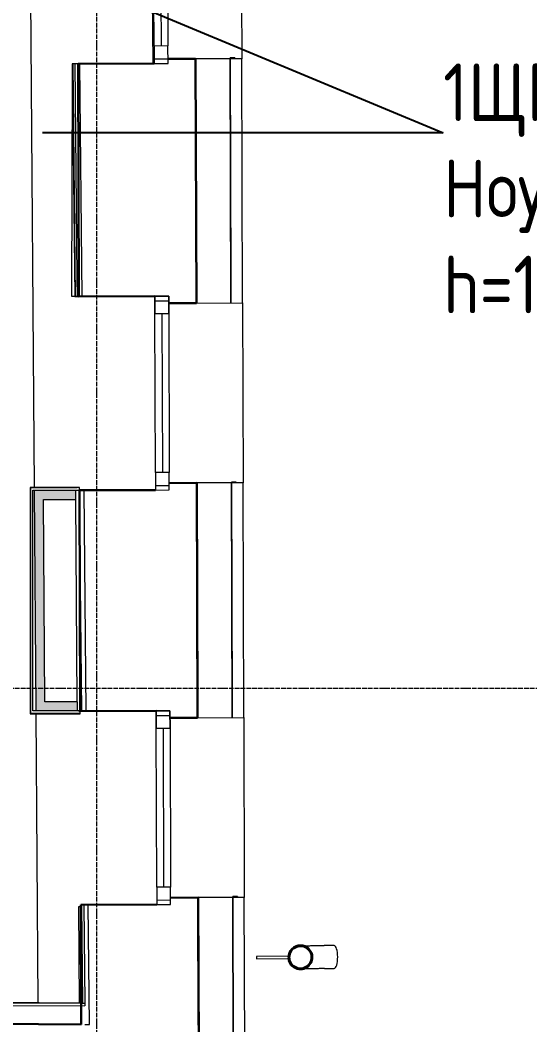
# Model space of a CAD drawing. Header units: millimetres. Extents: x -32 to 417638015, y -35 to 175284279.
# Drawn here: x 416313271 to 416315483, y 175232034 to 175236391 of the extents above; entities that cross this region are included whole.
import ezdxf
from ezdxf import colors
from ezdxf.entities.mleader import LeaderData, LeaderLine
from ezdxf.math import Vec2, Vec3

# ---------------------------------------------------------------- set-up
doc = ezdxf.new("R2010")
doc.units = ezdxf.units.MM
doc.linetypes.add('ADSK_Линия сетки', pattern=[25, 20, -2.5, 0, -2.5])
for name, color, linetype, lineweight in [('_ Окна', 7, 'Continuous', 9), ('Обобщенные модели', 7, 'Continuous', 18), ('Окна', 7, 'Continuous', 9), ('Оси', 253, 'Continuous', 9), ('Перекрытие', 7, 'Continuous', 18), ('Стены внутренние', 7, 'Continuous', 18), ('Стены наружные', 7, 'Continuous', 18), ('Стены несущие', 7, 'Continuous', 30), ('Стены отделка', 7, 'Continuous', 30), ('Стены штриховка', 7, 'Continuous', 9), ('ШТРИХОВКА', 252, 'Continuous', 15)]:
    doc.layers.add(name, color=color, linetype=linetype, lineweight=lineweight)
doc.layers.add('_ЭМ_Надписи', color=7, linetype='Continuous')
doc.styles.add('ЭОМ', font='isocpeur.ttf', dxfattribs={"width": 0.85, "height": 250})

# ---------------------------------------------------------------- blocks, each defined once
blk = doc.blocks.new('1 этаж')
at = {"layer": 'Стены внутренние'}
for points in [[(49140.917, 1924.547), (49180.918, 1924.547), (49173.96, 2841.251), (49133.959, 2841.251), (49137.703, 2347.921)], [(49174.264, 2801.251), (49314.268, 2801.251), (49313.964, 2841.251), (49173.96, 2841.251)], [(49141.22, 1884.547), (49322.516, 1884.547), (49322.516, 1924.547), (49140.917, 1924.547)]]:
    blk.add_hatch(color=8, dxfattribs=at).paths.add_polyline_path(points)
at = {"layer": '_ Окна', "color": 8}
for p, q in [((49682.549, 5455.49), (49684.644, 4767.493)), ((49654.815, 4711.402), (49714.815, 4711.585)), ((49658.01, 3662.407), (49718.01, 3662.59)), ((49688.181, 3606.499), (49690.276, 2918.502)), ((49660.447, 2862.411), (49720.447, 2862.594)), ((49663.486, 1864.647), (49723.486, 1864.829)), ((49693.657, 1808.738), (49695.752, 1120.741)), ((49665.923, 1064.65), (49725.923, 1064.833))]:
    blk.add_line(p, q, dxfattribs=at)
at = {"layer": '_ Окна', "color": 8, "lineweight": 18}
for p, q in [((49714.644, 4767.585), (49654.644, 4767.402)), ((49654.644, 4767.402), (49654.876, 4691.402)), ((49714.876, 4691.585), (49714.644, 4767.585)), ((49654.876, 4691.402), (49714.876, 4691.585)), ((49657.949, 3682.407), (49717.949, 3682.59)), ((49658.181, 3606.407), (49657.949, 3682.407)), ((49717.949, 3682.59), (49718.181, 3606.59)), ((49718.181, 3606.59), (49658.181, 3606.407)), ((49720.276, 2918.593), (49660.276, 2918.411)), ((49660.276, 2918.411), (49660.508, 2842.411)), ((49720.508, 2842.594), (49720.276, 2918.593)), ((49660.508, 2842.411), (49720.508, 2842.594)), ((49663.425, 1884.647), (49723.425, 1884.829)), ((49663.657, 1808.647), (49663.425, 1884.647)), ((49723.425, 1884.829), (49723.657, 1808.83)), ((49723.657, 1808.83), (49663.657, 1808.647)), ((49725.752, 1120.833), (49665.752, 1120.65)), ((49665.752, 1120.65), (49665.984, 1044.65)), ((49725.984, 1044.833), (49725.752, 1120.833)), ((49665.984, 1044.65), (49725.984, 1044.833))]:
    blk.add_line(p, q, dxfattribs=at)
at = {"layer": 'Обобщенные модели', "color": 8}
for p, q in [((50435.125, 867.526), (50392.622, 867.203)), ((50238.462, 821.032), (50099.325, 819.976)), ((50099.325, 819.976), (50099.401, 809.976)), ((50099.401, 809.976), (50238.538, 811.032)), ((50393.381, 767.206), (50435.884, 767.528))]:
    blk.add_line(p, q, dxfattribs=at)
at = {"layer": 'Обобщенные модели', "color": 8, "flags": 128}
for points in [[(50301.994, 866.515), (50303.265, 866.525), (50305.928, 866.545), (50308.804, 866.567), (50311.889, 866.59), (50315.177, 866.615), (50318.663, 866.642), (50322.341, 866.67), (50326.206, 866.699), (50330.251, 866.73), (50334.47, 866.762), (50338.857, 866.795), (50343.404, 866.829), (50348.103, 866.865), (50352.948, 866.902), (50357.93, 866.94), (50363.043, 866.978), (50368.276, 867.018), (50373.623, 867.059), (50379.074, 867.1), (50384.621, 867.142), (50390.255, 867.185), (50392.622, 867.203)], [(50393.381, 767.206), (50387.714, 767.163), (50382.129, 767.12), (50376.637, 767.079), (50371.246, 767.038), (50365.964, 766.998), (50360.8, 766.959), (50355.763, 766.92), (50350.86, 766.883), (50346.099, 766.847), (50341.488, 766.812), (50337.034, 766.778), (50332.744, 766.746), (50328.626, 766.714), (50324.685, 766.684), (50320.928, 766.656), (50317.362, 766.629), (50313.991, 766.603), (50310.821, 766.579), (50307.858, 766.557), (50305.105, 766.536), (50302.753, 766.518)]]:
    blk.add_lwpolyline(points, dxfattribs=at)
at = {"layer": 'Обобщенные модели', "color": 8}
for start, end in [(0.434844, 180.434844), (180.434844, 0.434844)]:
    blk.add_arc((50289.357, 816.418), 52, start, end, dxfattribs=at)
at = {"layer": 'Обобщенные модели', "color": 8, "lineweight": 40}
for start, end in [(0.434844, 180.434844), (180.434844, 0.434844)]:
    blk.add_arc((50289.357, 816.418), 50, start, end, dxfattribs=at)
at = {"layer": 'Обобщенные модели', "color": 8}
for start_param, end_param in [(4.71238898, 6.28318531), (3.14159265, 4.71238898)]:
    blk.add_ellipse((50435.505, 817.527), major_axis=(-0.379, 49.999), ratio=0.30901699, start_param=start_param, end_param=end_param, dxfattribs=at)
at = {"layer": 'Окна', "color": 8}
for p, q in [((49654.644, 4767.402), (49652.549, 5455.399)), ((49712.548, 5455.582), (49714.644, 4767.585)), ((49654.644, 4767.402), (49654.876, 4691.402)), ((49714.876, 4691.585), (49714.644, 4767.585)), ((49654.876, 4691.402), (49714.876, 4691.585)), ((49717.949, 3682.59), (49657.949, 3682.407)), ((49657.949, 3682.407), (49658.181, 3606.407)), ((49718.181, 3606.59), (49717.949, 3682.59)), ((49660.276, 2918.411), (49658.181, 3606.407)), ((49718.181, 3606.59), (49720.276, 2918.593)), ((49660.276, 2918.411), (49660.508, 2842.411)), ((49720.508, 2842.594), (49720.276, 2918.593)), ((49660.508, 2842.411), (49720.508, 2842.594)), ((49723.425, 1884.829), (49663.425, 1884.647)), ((49663.425, 1884.647), (49663.657, 1808.647)), ((49723.657, 1808.83), (49723.425, 1884.829)), ((49665.752, 1120.65), (49663.657, 1808.647)), ((49723.657, 1808.83), (49725.752, 1120.833)), ((49665.752, 1120.65), (49665.984, 1044.65)), ((49725.984, 1044.833), (49725.752, 1120.833)), ((49665.984, 1044.65), (49725.984, 1044.833))]:
    blk.add_line(p, q, dxfattribs=at)
at = {"layer": 'Оси', "color": 8, "linetype": 'ADSK_Линия сетки'}
for p, q in [((49406.766, -4162.595), (49406.766, 44411.9)), ((-9557.528, 1983.902), (56672.201, 1983.902))]:
    blk.add_line(p, q, dxfattribs=at)
at = {"layer": 'Перекрытие', "color": 8}
for p, q in [((49113.634, 5519.32), (49133.868, 2853.251)), ((49649.914, 4693.818), (49643.558, 5531.372)), ((49300.203, 4691.164), (49649.914, 4693.818)), ((49297.571, 3681.115), (49300.084, 4645.638)), ((49340.426, 3681.44), (49297.571, 3681.115)), ((49658.167, 3606.407), (49657.591, 3682.406)), ((49314.268, 2841.217), (49318.706, 2841.251)), ((49350.62, 2841.493), (49660.504, 2843.845)), ((49320.922, 1924.547), (49314.268, 2801.251)), ((49141.31, 1872.672), (49150.827, 618.745)), ((49327.659, 1036.891), (49336.006, 1036.955)), ((49330.842, 617.485), (49327.659, 1036.891))]:
    blk.add_line(p, q, dxfattribs=at)
at = {"layer": 'Стены наружные', "color": 8}
for p, q in [((50032.376, 5512.556), (50034.813, 4712.56)), ((50004.803, 4715.847), (49984.803, 4715.786)), ((49984.813, 4712.407), (49984.803, 4715.786)), ((50004.803, 4715.847), (50004.813, 4712.468)), ((50038.039, 3653.565), (50040.415, 2873.568)), ((50010.406, 2876.466), (49990.406, 2876.405)), ((49990.415, 2873.416), (49990.406, 2876.405)), ((50010.406, 2876.466), (50010.415, 2873.477)), ((50043.515, 1855.804), (50045.891, 1075.808)), ((50015.88, 1079.355), (49995.88, 1079.294)), ((49995.891, 1075.656), (49995.88, 1079.294)), ((50015.88, 1079.355), (50015.891, 1075.716))]:
    blk.add_line(p, q, dxfattribs=at)
at = {"layer": 'Стены несущие', "color": 8}
for p, q in [((49834.814, 4711.95), (49714.815, 4711.585)), ((49834.814, 4711.95), (49838.04, 3652.955)), ((49654.876, 4691.402), (49324.877, 4690.397)), ((49324.877, 4690.397), (49327.951, 3681.402)), ((49327.951, 3681.402), (49657.949, 3682.407)), ((49718.04, 3652.59), (49838.04, 3652.955)), ((49660.508, 2842.411), (49330.509, 2841.406)), ((49330.509, 2841.406), (49333.427, 1883.641)), ((49840.416, 2872.959), (49720.416, 2872.594)), ((49843.516, 1855.195), (49840.416, 2872.959)), ((49840.416, 2872.959), (49843.378, 1900.346)), ((49333.427, 1883.641), (49663.425, 1884.647)), ((49723.516, 1854.829), (49843.516, 1855.195)), ((49845.892, 1075.199), (49725.892, 1074.833)), ((49849.131, 11.841), (49845.892, 1075.199)), ((49845.892, 1075.199), (49847.577, 521.864)), ((49665.984, 1044.65), (49335.985, 1043.645)), ((49335.985, 1043.645), (49337.564, 525.436)), ((49337.564, 525.436), (46717.866, 543.779)), ((46717.866, 543.779), (49337.564, 525.436))]:
    blk.add_line(p, q, dxfattribs=at)
at = {"layer": 'Стены отделка', "color": 8, "lineweight": 9}
for p, q in [((50034.813, 4712.56), (49834.814, 4711.95)), ((50038.039, 3653.565), (50034.813, 4712.56)), ((49324.877, 4690.397), (49299.625, 4690.32)), ((49299.625, 4690.32), (49309.99, 3681.347)), ((49341.991, 3681.445), (49331.626, 4690.418)), ((49321.991, 3681.384), (49321.144, 3763.764)), ((49987.788, 3735.794), (49988.039, 3653.412)), ((49309.99, 3681.347), (49327.951, 3681.402)), ((49838.04, 3652.955), (50038.039, 3653.565)), ((49838.04, 3652.955), (49838.04, 3652.955)), ((49116.516, 2851.251), (49116.516, 1874.547)), ((49330.498, 2853.251), (49118.516, 2853.251)), ((49128.516, 1884.547), (49128.516, 2841.251)), ((49128.516, 2841.251), (49330.621, 2841.251)), ((49133.959, 2841.251), (49141.22, 1884.547)), ((49314.268, 2801.251), (49314.268, 2841.251)), ((49330.621, 2841.251), (49330.498, 2853.251)), ((49340.459, 1883.663), (49330.62, 2841.406)), ((49360.459, 1883.724), (49350.62, 2841.467)), ((50040.415, 2873.568), (49840.416, 2872.959)), ((50043.515, 1855.804), (50040.415, 2873.568)), ((49180.918, 1924.547), (49174.264, 2801.251)), ((49174.264, 2801.251), (49314.268, 2801.251)), ((49322.516, 1924.547), (49180.918, 1924.547)), ((49322.516, 1884.547), (49322.516, 1924.547)), ((49340.45, 1884.547), (49128.516, 1884.547)), ((49328.449, 1884.547), (49328.459, 1883.626)), ((49328.459, 1883.626), (49333.427, 1883.641)), ((49333.461, 1872.547), (49333.427, 1883.641)), ((49843.378, 1900.346), (49843.516, 1855.195)), ((49993.378, 1900.803), (49993.515, 1855.652)), ((49118.516, 1872.547), (49333.461, 1872.547)), ((49843.516, 1855.195), (50043.515, 1855.804)), ((50045.891, 1075.808), (49845.892, 1075.199)), ((50049.749, -190.791), (50045.891, 1075.808)), ((49337.088, 1043.649), (49341.467, 617.411)), ((49374.42, 524.757), (49369.089, 1043.746)), ((46718.426, 623.777), (49353.592, 605.325)), ((49337.284, 617.44), (46718.51, 635.777)), ((49341.467, 617.411), (49353.468, 617.327)), ((49353.468, 617.327), (49353.592, 605.325)), ((49354.413, 525.318), (49354.421, 524.552)), ((49354.421, 524.552), (49374.42, 524.757))]:
    blk.add_line(p, q, dxfattribs=at)
at = {"layer": 'Стены штриховка', "color": 8}
for p, q in [((49988.039, 3653.412), (49984.813, 4712.407)), ((49984.813, 4712.407), (49987.788, 3735.794)), ((49301.625, 4690.326), (49311.99, 3681.353)), ((49321.144, 3763.764), (49311.625, 4690.357)), ((49118.516, 2853.251), (49116.516, 2853.251)), ((49116.516, 2853.251), (49116.516, 2851.251)), ((49320.518, 2851.251), (49116.516, 2851.251)), ((49118.516, 2853.251), (49118.516, 1872.547)), ((49320.498, 2853.251), (49320.518, 2851.251)), ((49993.515, 1855.652), (49990.415, 2873.416)), ((49990.415, 2873.416), (49993.378, 1900.803)), ((49116.516, 1874.547), (49333.455, 1874.547)), ((49116.516, 1874.547), (49116.516, 1872.547)), ((49330.449, 1884.547), (49330.459, 1883.632)), ((49116.516, 1872.547), (49118.516, 1872.547)), ((49999.592, -139.216), (49995.891, 1075.656)), ((49995.891, 1075.656), (49999.592, -139.216)), ((49339.088, 1043.655), (49343.467, 617.397)), ((49349.088, 1043.685), (49353.468, 617.327)), ((49337.29, 615.44), (46718.496, 633.777))]:
    blk.add_line(p, q, dxfattribs=at)

msp = doc.modelspace()

# ---------------------------------------------------------------- block references
at = {"layer": 'ШТРИХОВКА'}
msp.add_blockref('1 этаж', (416264198.1, 175231510.7), dxfattribs=at)

# ---------------------------------------------------------------- leaders
at = {"layer": '_ЭМ_Надписи', "color": 7, "ltscale": 5}
ml = msp.add_multileader_mtext('Standard', dxfattribs=at)
ml.set_content('{\\fGOST Common|b0|i0|c204|p34;\\W0.9;\\C256;1ЩРС-2\\fISOCPEUR|b0|i0|c204|p34;\\W0.85; Гр.8\\P\\pxql;Ноутбук\\P\\fGOST Common|b0|i0|c0|p34;\\W0.9;h=\\fGOST Common|b0|i0|c204|p34;1\\fGOST Common|b0|i0|c0|p34;.\\fGOST Common|b0|i0|c204|p34;8м}', color=1, style='ЭОМ')
ml.set_leader_properties()
ml.build(insert=Vec2(0, 0))
ml.multileader.update_dxf_attribs({"text_left_attachment_type": 6, "text_right_attachment_type": 6, "dogleg_length": 0, "arrow_head_size": 200})
ctx = ml.context
ctx.base_point, ctx.char_height, ctx.arrow_head_size, ctx.landing_gap_size, ctx.plane_origin = Vec3(416315106.5, 175235902.4, -64.3), 250, 200, 0, Vec3(416293670.4, 175247712.7, -64.3)
ctx.left_attachment, ctx.right_attachment = 6, 6
notes = []
notes.append((ctx, [(0, (1, 1, 0), (416315106.5, 175235902.4, -64.3), (1, 0), 0, [(1, [(416312850.3, 175234665.6, -64.3), (416311582.1, 175234634.4, -64.3), (416312977.9, 175236788, -64.3)], 0, [])])]))
ctx.mtext.insert, ctx.mtext.width, ctx.mtext.defined_height, ctx.mtext.flow_direction = Vec3(416315106.5, 175236202.4, -64.3), 2073.809, 545.6, 5
ml = msp.add_multileader_mtext('Standard', dxfattribs=at)
ml.set_content('{\\fGOST Common|b0|i0|c204|p34;\\W0.9;\\C256;1ЩРС-2\\fISOCPEUR|b0|i0|c204|p34;\\W0.85; Гр.10\\P\\pxql;резерв\\P\\fGOST Common|b0|i0|c0|p34;\\W0.9;h=\\fGOST Common|b0|i0|c204|p34;0\\fGOST Common|b0|i0|c0|p34;.\\fGOST Common|b0|i0|c204|p34;3м}', color=1, style='ЭОМ')
ml.set_leader_properties()
ml.build(insert=Vec2(0, 0))
ml.multileader.update_dxf_attribs({"text_left_attachment_type": 6, "text_right_attachment_type": 6, "dogleg_length": 0, "arrow_head_size": 200})
ctx = ml.context
ctx.base_point, ctx.char_height, ctx.arrow_head_size, ctx.landing_gap_size, ctx.plane_origin = Vec3(416313746.8, 175230747.4), 250, 200, 0, Vec3(416288390.5, 175246026)
ctx.left_attachment, ctx.right_attachment = 6, 6
notes.append((ctx, [(0, (1, 1, 0), (416313746.8, 175230747.4), (1, 0), 0, [(0, [(416312616.5, 175232254.6)], 0, [])])]))
ctx.mtext.insert, ctx.mtext.width, ctx.mtext.defined_height, ctx.mtext.flow_direction = Vec3(416313746.8, 175231047.4), 2073.809, 545.6, 5
for ctx, leaders in notes:
    for number, flags, end, landing, length, lines in leaders:
        leader = LeaderData()
        leader.index, (leader.has_last_leader_line, leader.has_dogleg_vector, leader.attachment_direction) = number, flags
        leader.last_leader_point, leader.dogleg_vector, leader.dogleg_length = Vec3(end), Vec3(landing), length
        for number, points, colour, breaks in lines:
            line = LeaderLine()
            line.index, line.vertices, line.color, line.breaks = number, Vec3.list(points), colors.encode_raw_color(colour), breaks
            leader.lines.append(line)
        ctx.leaders.append(leader)

doc.saveas('drawing.dxf')
